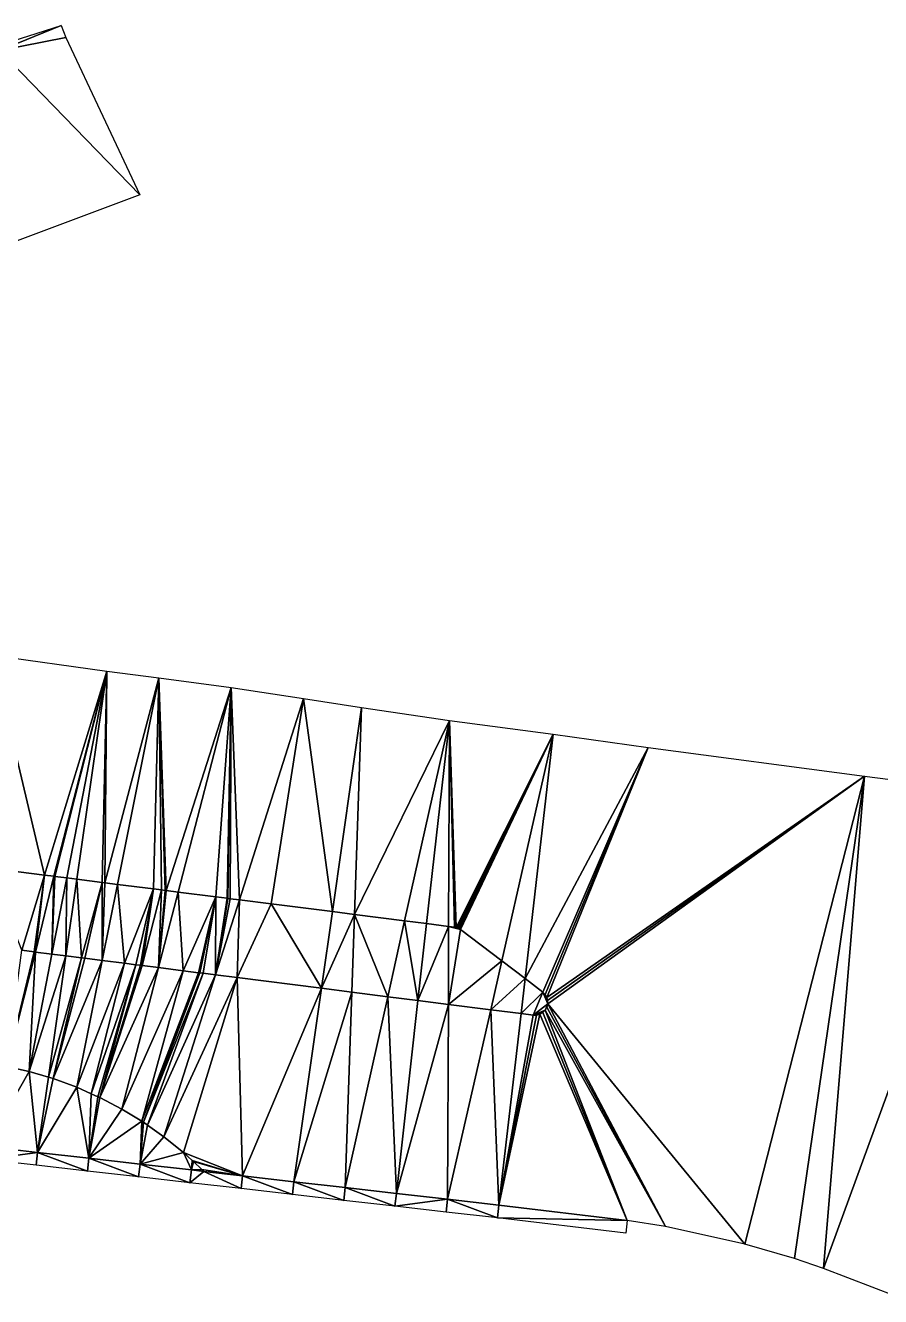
# Model space of a CAD drawing. Header units: millimetres. Extents: x 236046 to 236475, y 140480 to 140633.
# Drawn here: x 236390.42 to 236423.57, y 140512.96 to 140562.24 of the extents above; entities that cross this region are included whole.
import ezdxf

# ---------------------------------------------------------------- set-up
doc = ezdxf.new("R2010")
doc.units = ezdxf.units.MM
doc.layers.add('pas de calque', color=7, linetype='Continuous')

msp = doc.modelspace()

# ---------------------------------------------------------------- linework, layer by layer
at = {"layer": 'pas de calque'}
for points in [[(236389.414, 140561.268, 75.561), (236374.929, 140556.841, 76.576), (236391.811, 140562.238, 75.377), (236389.414, 140561.268, 75.561)], [(236391.98, 140561.767, 75.377), (236389.414, 140561.268, 75.561), (236391.811, 140562.238, 75.377), (236391.98, 140561.767, 75.377)], [(236389.414, 140561.268, 75.561), (236391.98, 140561.767, 75.377), (236394.86, 140555.677, 75.515), (236389.414, 140561.268, 75.561)], [(236394.86, 140555.677, 75.515), (236389.474, 140553.656, 76.06), (236389.414, 140561.268, 75.561), (236394.86, 140555.677, 75.515)], [(236389.129, 140537.83, 78.562), (236391.165, 140529.299, 78.92), (236389.031, 140529.569, 78.806), (236389.129, 140537.83, 78.562)], [(236391.165, 140529.299, 78.92), (236389.129, 140537.83, 78.562), (236393.577, 140537.206, 78.8), (236391.165, 140529.299, 78.92)], [(236391.517, 140529.254, 78.939), (236391.165, 140529.299, 78.92), (236393.577, 140537.206, 78.8), (236391.517, 140529.254, 78.939)], [(236391.559, 140529.249, 78.941), (236391.517, 140529.254, 78.939), (236393.577, 140537.206, 78.8), (236391.559, 140529.249, 78.941)], [(236392.02, 140529.19, 78.969), (236391.559, 140529.249, 78.941), (236393.577, 140537.206, 78.8), (236392.02, 140529.19, 78.969)], [(236392.02, 140529.19, 78.969), (236393.577, 140537.206, 78.8), (236392.415, 140529.14, 78.992), (236392.02, 140529.19, 78.969)], [(236393.4, 140529.015, 79.045), (236392.415, 140529.14, 78.992), (236393.577, 140537.206, 78.8), (236393.4, 140529.015, 79.045)], [(236393.4, 140529.015, 79.045), (236393.577, 140537.206, 78.8), (236393.499, 140529.003, 79.051), (236393.4, 140529.015, 79.045)], [(236393.577, 140537.206, 78.8), (236395.594, 140536.942, 78.907), (236393.499, 140529.003, 79.051), (236393.577, 140537.206, 78.8)], [(236395.594, 140536.942, 78.907), (236393.988, 140528.941, 79.08), (236393.499, 140529.003, 79.051), (236395.594, 140536.942, 78.907)], [(236395.594, 140536.942, 78.907), (236395.379, 140528.764, 79.154), (236393.988, 140528.941, 79.08), (236395.594, 140536.942, 78.907)], [(236395.594, 140536.942, 78.907), (236395.691, 140528.724, 79.173), (236395.379, 140528.764, 79.154), (236395.594, 140536.942, 78.907)], [(236395.691, 140528.724, 79.173), (236395.594, 140536.942, 78.907), (236395.832, 140528.707, 79.18), (236395.691, 140528.724, 79.173)], [(236395.594, 140536.942, 78.907), (236395.872, 140528.702, 79.183), (236395.832, 140528.707, 79.18), (236395.594, 140536.942, 78.907)], [(236395.594, 140536.942, 78.907), (236398.396, 140536.576, 79.057), (236395.872, 140528.702, 79.183), (236395.594, 140536.942, 78.907)], [(236398.396, 140536.576, 79.057), (236396.341, 140528.642, 79.211), (236395.872, 140528.702, 79.183), (236398.396, 140536.576, 79.057)], [(236396.341, 140528.642, 79.211), (236398.396, 140536.576, 79.057), (236397.8, 140528.457, 79.288), (236396.341, 140528.642, 79.211)], [(236397.8, 140528.457, 79.288), (236398.396, 140536.576, 79.057), (236398.236, 140528.402, 79.314), (236397.8, 140528.457, 79.288)], [(236398.271, 140528.397, 79.316), (236398.236, 140528.402, 79.314), (236398.396, 140536.576, 79.057), (236398.271, 140528.397, 79.316)], [(236398.271, 140528.397, 79.316), (236398.396, 140536.576, 79.057), (236398.362, 140528.386, 79.321), (236398.271, 140528.397, 79.316)], [(236398.362, 140528.386, 79.321), (236398.396, 140536.576, 79.057), (236398.713, 140528.341, 79.342), (236398.362, 140528.386, 79.321)], [(236398.396, 140536.576, 79.057), (236401.199, 140536.146, 79.208), (236398.713, 140528.341, 79.342), (236398.396, 140536.576, 79.057)], [(236398.713, 140528.341, 79.342), (236401.199, 140536.146, 79.208), (236399.943, 140528.185, 79.407), (236398.713, 140528.341, 79.342)], [(236401.199, 140536.146, 79.208), (236402.318, 140527.884, 79.55), (236399.943, 140528.185, 79.407), (236401.199, 140536.146, 79.208)], [(236403.447, 140535.801, 79.329), (236402.318, 140527.884, 79.55), (236401.199, 140536.146, 79.208), (236403.447, 140535.801, 79.329)], [(236403.447, 140535.801, 79.329), (236403.174, 140527.775, 79.601), (236402.318, 140527.884, 79.55), (236403.447, 140535.801, 79.329)], [(236403.174, 140527.775, 79.601), (236403.447, 140535.801, 79.329), (236406.853, 140535.296, 79.512), (236403.174, 140527.775, 79.601)], [(236405.12, 140527.529, 79.705), (236403.174, 140527.775, 79.601), (236406.853, 140535.296, 79.512), (236405.12, 140527.529, 79.705)], [(236405.971, 140527.421, 79.756), (236405.12, 140527.529, 79.705), (236406.853, 140535.296, 79.512), (236405.971, 140527.421, 79.756)], [(236406.853, 140535.296, 79.512), (236406.825, 140527.312, 79.808), (236405.971, 140527.421, 79.756), (236406.853, 140535.296, 79.512)], [(236406.853, 140535.296, 79.512), (236407.046, 140527.284, 79.819), (236406.825, 140527.312, 79.808), (236406.853, 140535.296, 79.512)], [(236407.046, 140527.284, 79.819), (236406.853, 140535.296, 79.512), (236407.072, 140527.28, 79.821), (236407.046, 140527.284, 79.819)], [(236406.853, 140535.296, 79.512), (236407.097, 140527.275, 79.822), (236407.072, 140527.28, 79.821), (236406.853, 140535.296, 79.512)], [(236406.853, 140535.296, 79.512), (236407.123, 140527.268, 79.824), (236407.097, 140527.275, 79.822), (236406.853, 140535.296, 79.512)], [(236406.853, 140535.296, 79.512), (236410.881, 140534.77, 79.727), (236407.123, 140527.268, 79.824), (236406.853, 140535.296, 79.512)], [(236407.123, 140527.268, 79.824), (236410.881, 140534.77, 79.727), (236407.147, 140527.26, 79.825), (236407.123, 140527.268, 79.824)], [(236410.881, 140534.77, 79.727), (236407.172, 140527.251, 79.827), (236407.147, 140527.26, 79.825), (236410.881, 140534.77, 79.727)], [(236407.196, 140527.241, 79.828), (236407.172, 140527.251, 79.827), (236410.881, 140534.77, 79.727), (236407.196, 140527.241, 79.828)], [(236410.881, 140534.77, 79.727), (236407.219, 140527.229, 79.83), (236407.196, 140527.241, 79.828), (236410.881, 140534.77, 79.727)], [(236410.881, 140534.77, 79.727), (236407.242, 140527.216, 79.831), (236407.219, 140527.229, 79.83), (236410.881, 140534.77, 79.727)], [(236407.242, 140527.216, 79.831), (236410.881, 140534.77, 79.727), (236407.264, 140527.202, 79.833), (236407.242, 140527.216, 79.831)], [(236410.881, 140534.77, 79.727), (236407.285, 140527.186, 79.835), (236407.264, 140527.202, 79.833), (236410.881, 140534.77, 79.727)], [(236408.884, 140525.972, 79.957), (236407.285, 140527.186, 79.835), (236410.881, 140534.77, 79.727), (236408.884, 140525.972, 79.957)], [(236410.881, 140534.77, 79.727), (236409.787, 140525.286, 80.034), (236408.884, 140525.972, 79.957), (236410.881, 140534.77, 79.727)], [(236409.787, 140525.286, 80.034), (236410.881, 140534.77, 79.727), (236414.565, 140534.247, 79.961), (236409.787, 140525.286, 80.034)], [(236410.47, 140524.766, 80.094), (236409.787, 140525.286, 80.034), (236414.565, 140534.247, 79.961), (236410.47, 140524.766, 80.094)], [(236410.47, 140524.766, 80.094), (236414.565, 140534.247, 79.961), (236410.563, 140524.675, 80.103), (236410.47, 140524.766, 80.094)], [(236414.565, 140534.247, 79.961), (236410.629, 140524.562, 80.111), (236410.563, 140524.675, 80.103), (236414.565, 140534.247, 79.961)], [(236414.565, 140534.247, 79.961), (236422.948, 140533.135, 80.456), (236410.629, 140524.562, 80.111), (236414.565, 140534.247, 79.961)], [(236410.663, 140524.436, 80.118), (236410.629, 140524.562, 80.111), (236422.948, 140533.135, 80.456), (236410.663, 140524.436, 80.118)], [(236410.664, 140524.305, 80.123), (236410.663, 140524.436, 80.118), (236422.948, 140533.135, 80.456), (236410.664, 140524.305, 80.123)], [(236422.948, 140533.135, 80.456), (236418.304, 140514.988, 80.894), (236410.664, 140524.305, 80.123), (236422.948, 140533.135, 80.456)], [(236420.227, 140514.433, 81.002), (236418.304, 140514.988, 80.894), (236422.948, 140533.135, 80.456), (236420.227, 140514.433, 81.002)], [(236421.352, 140514.049, 81.072), (236420.227, 140514.433, 81.002), (236422.948, 140533.135, 80.456), (236421.352, 140514.049, 81.072)], [(236421.352, 140514.049, 81.072), (236422.948, 140533.135, 80.456), (236428.093, 140532.471, 80.739), (236421.352, 140514.049, 81.072)], [(236421.352, 140514.049, 81.072), (236428.093, 140532.471, 80.739), (236424.189, 140512.962, 81.249), (236421.352, 140514.049, 81.072)], [(236391.165, 140529.299, 78.92), (236390.276, 140526.387, 78.964), (236389.031, 140529.569, 78.806), (236391.165, 140529.299, 78.92)], [(236391.165, 140529.299, 78.92), (236390.758, 140526.326, 78.99), (236390.276, 140526.387, 78.964), (236391.165, 140529.299, 78.92)], [(236390.816, 140526.319, 78.993), (236390.758, 140526.326, 78.99), (236391.165, 140529.299, 78.92), (236390.816, 140526.319, 78.993)], [(236390.816, 140526.319, 78.993), (236391.165, 140529.299, 78.92), (236391.517, 140529.254, 78.939), (236390.816, 140526.319, 78.993)], [(236391.446, 140526.239, 79.031), (236390.816, 140526.319, 78.993), (236391.517, 140529.254, 78.939), (236391.446, 140526.239, 79.031)], [(236391.446, 140526.239, 79.031), (236391.517, 140529.254, 78.939), (236391.559, 140529.249, 78.941), (236391.446, 140526.239, 79.031)], [(236392.02, 140529.19, 78.969), (236391.446, 140526.239, 79.031), (236391.559, 140529.249, 78.941), (236392.02, 140529.19, 78.969)], [(236391.446, 140526.239, 79.031), (236392.02, 140529.19, 78.969), (236391.987, 140526.17, 79.063), (236391.446, 140526.239, 79.031)], [(236392.415, 140529.14, 78.992), (236391.987, 140526.17, 79.063), (236392.02, 140529.19, 78.969), (236392.415, 140529.14, 78.992)], [(236392.591, 140526.094, 79.096), (236391.987, 140526.17, 79.063), (236392.415, 140529.14, 78.992), (236392.591, 140526.094, 79.096)], [(236393.4, 140529.015, 79.045), (236392.591, 140526.094, 79.096), (236392.415, 140529.14, 78.992), (236393.4, 140529.015, 79.045)], [(236392.591, 140526.094, 79.096), (236393.4, 140529.015, 79.045), (236392.727, 140526.076, 79.104), (236392.591, 140526.094, 79.096)], [(236393.396, 140525.992, 79.144), (236392.727, 140526.076, 79.104), (236393.4, 140529.015, 79.045), (236393.396, 140525.992, 79.144)], [(236393.499, 140529.003, 79.051), (236393.396, 140525.992, 79.144), (236393.4, 140529.015, 79.045), (236393.499, 140529.003, 79.051)], [(236393.988, 140528.941, 79.08), (236393.396, 140525.992, 79.144), (236393.499, 140529.003, 79.051), (236393.988, 140528.941, 79.08)], [(236394.266, 140525.881, 79.19), (236393.396, 140525.992, 79.144), (236393.988, 140528.941, 79.08), (236394.266, 140525.881, 79.19)], [(236394.266, 140525.881, 79.19), (236393.988, 140528.941, 79.08), (236395.379, 140528.764, 79.154), (236394.266, 140525.881, 79.19)], [(236394.693, 140525.827, 79.216), (236394.266, 140525.881, 79.19), (236395.379, 140528.764, 79.154), (236394.693, 140525.827, 79.216)], [(236394.693, 140525.827, 79.216), (236395.379, 140528.764, 79.154), (236394.885, 140525.803, 79.226), (236394.693, 140525.827, 79.216)], [(236394.94, 140525.796, 79.229), (236394.885, 140525.803, 79.226), (236395.379, 140528.764, 79.154), (236394.94, 140525.796, 79.229)], [(236395.379, 140528.764, 79.154), (236395.691, 140528.724, 79.173), (236394.94, 140525.796, 79.229), (236395.379, 140528.764, 79.154)], [(236395.583, 140525.714, 79.268), (236394.94, 140525.796, 79.229), (236395.691, 140528.724, 79.173), (236395.583, 140525.714, 79.268)], [(236395.832, 140528.707, 79.18), (236395.583, 140525.714, 79.268), (236395.691, 140528.724, 79.173), (236395.832, 140528.707, 79.18)], [(236395.583, 140525.714, 79.268), (236395.832, 140528.707, 79.18), (236395.872, 140528.702, 79.183), (236395.583, 140525.714, 79.268)], [(236395.583, 140525.714, 79.268), (236395.872, 140528.702, 79.183), (236396.341, 140528.642, 79.211), (236395.583, 140525.714, 79.268)], [(236395.583, 140525.714, 79.268), (236396.341, 140528.642, 79.211), (236396.534, 140525.594, 79.318), (236395.583, 140525.714, 79.268)], [(236397.8, 140528.457, 79.288), (236396.534, 140525.594, 79.318), (236396.341, 140528.642, 79.211), (236397.8, 140528.457, 79.288)], [(236397.132, 140525.518, 79.354), (236396.534, 140525.594, 79.318), (236397.8, 140528.457, 79.288), (236397.132, 140525.518, 79.354)], [(236397.132, 140525.518, 79.354), (236397.8, 140528.457, 79.288), (236397.181, 140525.511, 79.356), (236397.132, 140525.518, 79.354)], [(236397.8, 140528.457, 79.288), (236397.306, 140525.496, 79.363), (236397.181, 140525.511, 79.356), (236397.8, 140528.457, 79.288)], [(236397.306, 140525.496, 79.363), (236397.8, 140528.457, 79.288), (236397.788, 140525.435, 79.392), (236397.306, 140525.496, 79.363)], [(236397.8, 140528.457, 79.288), (236398.236, 140528.402, 79.314), (236397.788, 140525.435, 79.392), (236397.8, 140528.457, 79.288)], [(236397.788, 140525.435, 79.392), (236398.236, 140528.402, 79.314), (236398.271, 140528.397, 79.316), (236397.788, 140525.435, 79.392)], [(236397.788, 140525.435, 79.392), (236398.271, 140528.397, 79.316), (236398.362, 140528.386, 79.321), (236397.788, 140525.435, 79.392)], [(236398.362, 140528.386, 79.321), (236398.713, 140528.341, 79.342), (236397.788, 140525.435, 79.392), (236398.362, 140528.386, 79.321)], [(236397.788, 140525.435, 79.392), (236398.713, 140528.341, 79.342), (236398.628, 140525.328, 79.437), (236397.788, 140525.435, 79.392)], [(236399.943, 140528.185, 79.407), (236398.628, 140525.328, 79.437), (236398.713, 140528.341, 79.342), (236399.943, 140528.185, 79.407)], [(236401.895, 140524.914, 79.632), (236398.628, 140525.328, 79.437), (236399.943, 140528.185, 79.407), (236401.895, 140524.914, 79.632)], [(236399.943, 140528.185, 79.407), (236402.318, 140527.884, 79.55), (236401.895, 140524.914, 79.632), (236399.943, 140528.185, 79.407)], [(236402.318, 140527.884, 79.55), (236403.174, 140527.775, 79.601), (236401.895, 140524.914, 79.632), (236402.318, 140527.884, 79.55)], [(236403.071, 140524.764, 79.704), (236401.895, 140524.914, 79.632), (236403.174, 140527.775, 79.601), (236403.071, 140524.764, 79.704)], [(236403.071, 140524.764, 79.704), (236403.174, 140527.775, 79.601), (236404.464, 140524.588, 79.777), (236403.071, 140524.764, 79.704)], [(236404.464, 140524.588, 79.777), (236403.174, 140527.775, 79.601), (236405.12, 140527.529, 79.705), (236404.464, 140524.588, 79.777)], [(236405.637, 140524.439, 79.848), (236404.464, 140524.588, 79.777), (236405.12, 140527.529, 79.705), (236405.637, 140524.439, 79.848)], [(236405.12, 140527.529, 79.705), (236405.971, 140527.421, 79.756), (236405.637, 140524.439, 79.848), (236405.12, 140527.529, 79.705)], [(236405.637, 140524.439, 79.848), (236405.971, 140527.421, 79.756), (236406.825, 140527.312, 79.808), (236405.637, 140524.439, 79.848)], [(236406.814, 140524.29, 79.919), (236405.637, 140524.439, 79.848), (236406.825, 140527.312, 79.808), (236406.814, 140524.29, 79.919)], [(236406.825, 140527.312, 79.808), (236407.285, 140527.186, 79.835), (236406.814, 140524.29, 79.919), (236406.825, 140527.312, 79.808)], [(236406.814, 140524.29, 79.919), (236407.285, 140527.186, 79.835), (236408.884, 140525.972, 79.957), (236406.814, 140524.29, 79.919)], [(236406.825, 140527.312, 79.808), (236407.046, 140527.284, 79.819), (236407.285, 140527.186, 79.835), (236406.825, 140527.312, 79.808)], [(236407.242, 140527.216, 79.831), (236407.285, 140527.186, 79.835), (236407.046, 140527.284, 79.819), (236407.242, 140527.216, 79.831)], [(236407.046, 140527.284, 79.819), (236407.097, 140527.275, 79.822), (236407.242, 140527.216, 79.831), (236407.046, 140527.284, 79.819)], [(236407.072, 140527.28, 79.821), (236407.097, 140527.275, 79.822), (236407.046, 140527.284, 79.819), (236407.072, 140527.28, 79.821)], [(236407.242, 140527.216, 79.831), (236407.097, 140527.275, 79.822), (236407.147, 140527.26, 79.825), (236407.242, 140527.216, 79.831)], [(236407.147, 140527.26, 79.825), (236407.097, 140527.275, 79.822), (236407.123, 140527.268, 79.824), (236407.147, 140527.26, 79.825)], [(236407.147, 140527.26, 79.825), (236407.196, 140527.241, 79.828), (236407.242, 140527.216, 79.831), (236407.147, 140527.26, 79.825)], [(236407.172, 140527.251, 79.827), (236407.196, 140527.241, 79.828), (236407.147, 140527.26, 79.825), (236407.172, 140527.251, 79.827)], [(236407.242, 140527.216, 79.831), (236407.196, 140527.241, 79.828), (236407.219, 140527.229, 79.83), (236407.242, 140527.216, 79.831)], [(236407.264, 140527.202, 79.833), (236407.285, 140527.186, 79.835), (236407.242, 140527.216, 79.831), (236407.264, 140527.202, 79.833)], [(236390.276, 140526.387, 78.964), (236390.758, 140526.326, 78.99), (236389.691, 140521.886, 79.071), (236390.276, 140526.387, 78.964)], [(236390.816, 140526.319, 78.993), (236389.691, 140521.886, 79.071), (236390.758, 140526.326, 78.99), (236390.816, 140526.319, 78.993)], [(236390.816, 140526.319, 78.993), (236390.562, 140521.688, 79.127), (236389.691, 140521.886, 79.071), (236390.816, 140526.319, 78.993)], [(236391.446, 140526.239, 79.031), (236390.562, 140521.688, 79.127), (236390.816, 140526.319, 78.993), (236391.446, 140526.239, 79.031)], [(236391.446, 140526.239, 79.031), (236391.987, 140526.17, 79.063), (236390.562, 140521.688, 79.127), (236391.446, 140526.239, 79.031)], [(236391.987, 140526.17, 79.063), (236391.31, 140521.466, 79.176), (236390.562, 140521.688, 79.127), (236391.987, 140526.17, 79.063)], [(236391.987, 140526.17, 79.063), (236392.591, 140526.094, 79.096), (236391.31, 140521.466, 79.176), (236391.987, 140526.17, 79.063)], [(236392.591, 140526.094, 79.096), (236391.496, 140521.411, 79.188), (236391.31, 140521.466, 79.176), (236392.591, 140526.094, 79.096)], [(236392.727, 140526.076, 79.104), (236391.496, 140521.411, 79.188), (236392.591, 140526.094, 79.096), (236392.727, 140526.076, 79.104)], [(236392.727, 140526.076, 79.104), (236393.396, 140525.992, 79.144), (236391.496, 140521.411, 79.188), (236392.727, 140526.076, 79.104)], [(236393.396, 140525.992, 79.144), (236392.409, 140521.074, 79.25), (236391.496, 140521.411, 79.188), (236393.396, 140525.992, 79.144)], [(236394.266, 140525.881, 79.19), (236392.409, 140521.074, 79.25), (236393.396, 140525.992, 79.144), (236394.266, 140525.881, 79.19)], [(236392.97, 140520.824, 79.29), (236392.409, 140521.074, 79.25), (236394.266, 140525.881, 79.19), (236392.97, 140520.824, 79.29)], [(236394.266, 140525.881, 79.19), (236394.693, 140525.827, 79.216), (236392.97, 140520.824, 79.29), (236394.266, 140525.881, 79.19)], [(236393.225, 140520.711, 79.306), (236392.97, 140520.824, 79.29), (236394.693, 140525.827, 79.216), (236393.225, 140520.711, 79.306)], [(236393.299, 140520.678, 79.311), (236393.225, 140520.711, 79.306), (236394.693, 140525.827, 79.216), (236393.299, 140520.678, 79.311)], [(236394.693, 140525.827, 79.216), (236394.885, 140525.803, 79.226), (236393.299, 140520.678, 79.311), (236394.693, 140525.827, 79.216)], [(236393.299, 140520.678, 79.311), (236394.885, 140525.803, 79.226), (236394.94, 140525.796, 79.229), (236393.299, 140520.678, 79.311)], [(236395.583, 140525.714, 79.268), (236393.299, 140520.678, 79.311), (236394.94, 140525.796, 79.229), (236395.583, 140525.714, 79.268)], [(236393.299, 140520.678, 79.311), (236395.583, 140525.714, 79.268), (236394.162, 140520.225, 79.375), (236393.299, 140520.678, 79.311)], [(236395.583, 140525.714, 79.268), (236396.534, 140525.594, 79.318), (236394.162, 140520.225, 79.375), (236395.583, 140525.714, 79.268)], [(236396.534, 140525.594, 79.318), (236394.928, 140519.757, 79.433), (236394.162, 140520.225, 79.375), (236396.534, 140525.594, 79.318)], [(236397.132, 140525.518, 79.354), (236394.928, 140519.757, 79.433), (236396.534, 140525.594, 79.318), (236397.132, 140525.518, 79.354)], [(236406.814, 140524.29, 79.919), (236408.884, 140525.972, 79.957), (236408.455, 140524.082, 80.007), (236406.814, 140524.29, 79.919)], [(236409.787, 140525.286, 80.034), (236408.455, 140524.082, 80.007), (236408.884, 140525.972, 79.957), (236409.787, 140525.286, 80.034)], [(236394.928, 140519.757, 79.433), (236397.132, 140525.518, 79.354), (236394.993, 140519.718, 79.437), (236394.928, 140519.757, 79.433)], [(236394.993, 140519.718, 79.437), (236397.132, 140525.518, 79.354), (236397.181, 140525.511, 79.356), (236394.993, 140519.718, 79.437)], [(236397.181, 140525.511, 79.356), (236397.306, 140525.496, 79.363), (236394.993, 140519.718, 79.437), (236397.181, 140525.511, 79.356)], [(236397.306, 140525.496, 79.363), (236395.153, 140519.605, 79.449), (236394.993, 140519.718, 79.437), (236397.306, 140525.496, 79.363)], [(236395.153, 140519.605, 79.449), (236397.306, 140525.496, 79.363), (236397.788, 140525.435, 79.392), (236395.153, 140519.605, 79.449)], [(236397.788, 140525.435, 79.392), (236395.789, 140519.158, 79.5), (236395.153, 140519.605, 79.449), (236397.788, 140525.435, 79.392)], [(236398.628, 140525.328, 79.437), (236395.789, 140519.158, 79.5), (236397.788, 140525.435, 79.392), (236398.628, 140525.328, 79.437)], [(236395.789, 140519.158, 79.5), (236398.628, 140525.328, 79.437), (236396.547, 140518.547, 79.563), (236395.789, 140519.158, 79.5)], [(236398.838, 140517.643, 79.722), (236396.547, 140518.547, 79.563), (236398.628, 140525.328, 79.437), (236398.838, 140517.643, 79.722)], [(236398.628, 140525.328, 79.437), (236401.895, 140524.914, 79.632), (236398.838, 140517.643, 79.722), (236398.628, 140525.328, 79.437)], [(236408.455, 140524.082, 80.007), (236409.787, 140525.286, 80.034), (236409.631, 140523.932, 80.078), (236408.455, 140524.082, 80.007)], [(236410.47, 140524.766, 80.094), (236409.631, 140523.932, 80.078), (236409.787, 140525.286, 80.034), (236410.47, 140524.766, 80.094)], [(236398.838, 140517.643, 79.722), (236401.895, 140524.914, 79.632), (236400.825, 140517.415, 79.841), (236398.838, 140517.643, 79.722)], [(236403.071, 140524.764, 79.704), (236400.825, 140517.415, 79.841), (236401.895, 140524.914, 79.632), (236403.071, 140524.764, 79.704)], [(236403.071, 140524.764, 79.704), (236402.812, 140517.188, 79.961), (236400.825, 140517.415, 79.841), (236403.071, 140524.764, 79.704)], [(236404.464, 140524.588, 79.777), (236402.812, 140517.188, 79.961), (236403.071, 140524.764, 79.704), (236404.464, 140524.588, 79.777)], [(236402.812, 140517.188, 79.961), (236404.464, 140524.588, 79.777), (236404.8, 140516.961, 80.08), (236402.812, 140517.188, 79.961)], [(236405.637, 140524.439, 79.848), (236404.8, 140516.961, 80.08), (236404.464, 140524.588, 79.777), (236405.637, 140524.439, 79.848)], [(236410.47, 140524.766, 80.094), (236410.105, 140523.872, 80.108), (236409.631, 140523.932, 80.078), (236410.47, 140524.766, 80.094)], [(236410.47, 140524.766, 80.094), (236410.664, 140524.305, 80.123), (236410.105, 140523.872, 80.108), (236410.47, 140524.766, 80.094)], [(236410.563, 140524.675, 80.103), (236410.664, 140524.305, 80.123), (236410.47, 140524.766, 80.094), (236410.563, 140524.675, 80.103)], [(236410.563, 140524.675, 80.103), (236410.663, 140524.436, 80.118), (236410.664, 140524.305, 80.123), (236410.563, 140524.675, 80.103)], [(236410.563, 140524.675, 80.103), (236410.629, 140524.562, 80.111), (236410.663, 140524.436, 80.118), (236410.563, 140524.675, 80.103)], [(236404.8, 140516.961, 80.08), (236405.637, 140524.439, 79.848), (236406.814, 140524.29, 79.919), (236404.8, 140516.961, 80.08)], [(236406.814, 140524.29, 79.919), (236406.787, 140516.734, 80.199), (236404.8, 140516.961, 80.08), (236406.814, 140524.29, 79.919)], [(236408.455, 140524.082, 80.007), (236406.787, 140516.734, 80.199), (236406.814, 140524.29, 79.919), (236408.455, 140524.082, 80.007)], [(236408.455, 140524.082, 80.007), (236408.774, 140516.507, 80.318), (236406.787, 140516.734, 80.199), (236408.455, 140524.082, 80.007)], [(236409.631, 140523.932, 80.078), (236408.774, 140516.507, 80.318), (236408.455, 140524.082, 80.007), (236409.631, 140523.932, 80.078)], [(236410.566, 140524.066, 80.127), (236410.105, 140523.872, 80.108), (236410.664, 140524.305, 80.123), (236410.566, 140524.066, 80.127)], [(236410.566, 140524.066, 80.127), (236410.664, 140524.305, 80.123), (236410.631, 140524.179, 80.126), (236410.566, 140524.066, 80.127)], [(236415.235, 140515.676, 80.703), (236410.566, 140524.066, 80.127), (236410.631, 140524.179, 80.126), (236415.235, 140515.676, 80.703)], [(236410.664, 140524.305, 80.123), (236415.235, 140515.676, 80.703), (236410.631, 140524.179, 80.126), (236410.664, 140524.305, 80.123)], [(236410.664, 140524.305, 80.123), (236418.304, 140514.988, 80.894), (236415.235, 140515.676, 80.703), (236410.664, 140524.305, 80.123)], [(236410.105, 140523.872, 80.108), (236408.774, 140516.507, 80.318), (236409.631, 140523.932, 80.078), (236410.105, 140523.872, 80.108)], [(236408.774, 140516.507, 80.318), (236410.361, 140523.907, 80.121), (236413.751, 140515.913, 80.596), (236408.774, 140516.507, 80.318)], [(236410.361, 140523.907, 80.121), (236408.774, 140516.507, 80.318), (236410.235, 140523.873, 80.115), (236410.361, 140523.907, 80.121)], [(236408.774, 140516.507, 80.318), (236410.105, 140523.872, 80.108), (236410.235, 140523.873, 80.115), (236408.774, 140516.507, 80.318)], [(236410.105, 140523.872, 80.108), (236410.566, 140524.066, 80.127), (236410.235, 140523.873, 80.115), (236410.105, 140523.872, 80.108)], [(236410.361, 140523.907, 80.121), (236410.235, 140523.873, 80.115), (236410.566, 140524.066, 80.127), (236410.361, 140523.907, 80.121)], [(236410.566, 140524.066, 80.127), (236410.474, 140523.973, 80.125), (236410.361, 140523.907, 80.121), (236410.566, 140524.066, 80.127)], [(236413.751, 140515.913, 80.596), (236410.361, 140523.907, 80.121), (236410.474, 140523.973, 80.125), (236413.751, 140515.913, 80.596)], [(236413.751, 140515.913, 80.596), (236410.474, 140523.973, 80.125), (236410.566, 140524.066, 80.127), (236413.751, 140515.913, 80.596)], [(236413.751, 140515.913, 80.596), (236410.566, 140524.066, 80.127), (236415.235, 140515.676, 80.703), (236413.751, 140515.913, 80.596)], [(236389.691, 140521.886, 79.071), (236390.562, 140521.688, 79.127), (236388.903, 140518.778, 79.126), (236389.691, 140521.886, 79.071)], [(236388.903, 140518.778, 79.126), (236390.562, 140521.688, 79.127), (236390.89, 140518.551, 79.245), (236388.903, 140518.778, 79.126)], [(236390.89, 140518.551, 79.245), (236390.562, 140521.688, 79.127), (236391.31, 140521.466, 79.176), (236390.89, 140518.551, 79.245)], [(236391.496, 140521.411, 79.188), (236390.89, 140518.551, 79.245), (236391.31, 140521.466, 79.176), (236391.496, 140521.411, 79.188)], [(236390.89, 140518.551, 79.245), (236391.496, 140521.411, 79.188), (236392.409, 140521.074, 79.25), (236390.89, 140518.551, 79.245)], [(236392.877, 140518.324, 79.365), (236390.89, 140518.551, 79.245), (236392.409, 140521.074, 79.25), (236392.877, 140518.324, 79.365)], [(236392.877, 140518.324, 79.365), (236392.409, 140521.074, 79.25), (236392.97, 140520.824, 79.29), (236392.877, 140518.324, 79.365)], [(236392.97, 140520.824, 79.29), (236393.225, 140520.711, 79.306), (236392.877, 140518.324, 79.365), (236392.97, 140520.824, 79.29)], [(236392.877, 140518.324, 79.365), (236393.225, 140520.711, 79.306), (236393.299, 140520.678, 79.311), (236392.877, 140518.324, 79.365)], [(236393.299, 140520.678, 79.311), (236394.162, 140520.225, 79.375), (236392.877, 140518.324, 79.365), (236393.299, 140520.678, 79.311)], [(236394.162, 140520.225, 79.375), (236394.928, 140519.757, 79.433), (236392.877, 140518.324, 79.365), (236394.162, 140520.225, 79.375)], [(236394.864, 140518.097, 79.484), (236392.877, 140518.324, 79.365), (236394.928, 140519.757, 79.433), (236394.864, 140518.097, 79.484)], [(236394.928, 140519.757, 79.433), (236394.993, 140519.718, 79.437), (236394.864, 140518.097, 79.484), (236394.928, 140519.757, 79.433)], [(236394.993, 140519.718, 79.437), (236395.153, 140519.605, 79.449), (236394.864, 140518.097, 79.484), (236394.993, 140519.718, 79.437)], [(236395.789, 140519.158, 79.5), (236394.864, 140518.097, 79.484), (236395.153, 140519.605, 79.449), (236395.789, 140519.158, 79.5)], [(236396.547, 140518.547, 79.563), (236394.864, 140518.097, 79.484), (236395.789, 140519.158, 79.5), (236396.547, 140518.547, 79.563)], [(236390.89, 140518.551, 79.245), (236388.846, 140518.281, 79.126), (236388.903, 140518.778, 79.126), (236390.89, 140518.551, 79.245)], [(236390.833, 140518.054, 79.245), (236388.846, 140518.281, 79.126), (236390.89, 140518.551, 79.245), (236390.833, 140518.054, 79.245)], [(236390.89, 140518.551, 79.245), (236392.82, 140517.827, 79.365), (236390.833, 140518.054, 79.245), (236390.89, 140518.551, 79.245)], [(236392.82, 140517.827, 79.365), (236390.89, 140518.551, 79.245), (236392.877, 140518.324, 79.365), (236392.82, 140517.827, 79.365)], [(236394.807, 140517.6, 79.484), (236392.82, 140517.827, 79.365), (236392.877, 140518.324, 79.365), (236394.807, 140517.6, 79.484)], [(236394.807, 140517.6, 79.484), (236392.877, 140518.324, 79.365), (236394.864, 140518.097, 79.484), (236394.807, 140517.6, 79.484)], [(236396.851, 140517.87, 79.603), (236394.864, 140518.097, 79.484), (236396.547, 140518.547, 79.563), (236396.851, 140517.87, 79.603)], [(236396.547, 140518.547, 79.563), (236398.838, 140517.643, 79.722), (236396.882, 140518.24, 79.592), (236396.547, 140518.547, 79.563)], [(236396.547, 140518.547, 79.563), (236396.882, 140518.24, 79.592), (236396.851, 140517.87, 79.603), (236396.547, 140518.547, 79.563)], [(236396.882, 140518.24, 79.592), (236396.929, 140518.196, 79.596), (236396.851, 140517.87, 79.603), (236396.882, 140518.24, 79.592)], [(236396.929, 140518.196, 79.596), (236397.264, 140517.888, 79.626), (236396.851, 140517.87, 79.603), (236396.929, 140518.196, 79.596)], [(236398.838, 140517.643, 79.722), (236396.929, 140518.196, 79.596), (236396.882, 140518.24, 79.592), (236398.838, 140517.643, 79.722)], [(236398.838, 140517.643, 79.722), (236397.264, 140517.888, 79.626), (236396.929, 140518.196, 79.596), (236398.838, 140517.643, 79.722)], [(236394.807, 140517.6, 79.484), (236394.864, 140518.097, 79.484), (236396.795, 140517.373, 79.603), (236394.807, 140517.6, 79.484)], [(236394.864, 140518.097, 79.484), (236396.851, 140517.87, 79.603), (236396.795, 140517.373, 79.603), (236394.864, 140518.097, 79.484)], [(236396.795, 140517.373, 79.603), (236396.851, 140517.87, 79.603), (236397.339, 140517.814, 79.632), (236396.795, 140517.373, 79.603)], [(236398.782, 140517.146, 79.722), (236396.795, 140517.373, 79.603), (236397.339, 140517.814, 79.632), (236398.782, 140517.146, 79.722)], [(236396.851, 140517.87, 79.603), (236397.264, 140517.888, 79.626), (236397.339, 140517.814, 79.632), (236396.851, 140517.87, 79.603)], [(236398.838, 140517.643, 79.722), (236397.339, 140517.814, 79.632), (236397.264, 140517.888, 79.626), (236398.838, 140517.643, 79.722)], [(236398.838, 140517.643, 79.722), (236398.782, 140517.146, 79.722), (236397.339, 140517.814, 79.632), (236398.838, 140517.643, 79.722)], [(236398.782, 140517.146, 79.722), (236398.838, 140517.643, 79.722), (236400.769, 140516.919, 79.841), (236398.782, 140517.146, 79.722)], [(236398.838, 140517.643, 79.722), (236400.825, 140517.415, 79.841), (236400.769, 140516.919, 79.841), (236398.838, 140517.643, 79.722)], [(236400.769, 140516.919, 79.841), (236400.825, 140517.415, 79.841), (236402.756, 140516.692, 79.961), (236400.769, 140516.919, 79.841)], [(236400.825, 140517.415, 79.841), (236402.812, 140517.188, 79.961), (236402.756, 140516.692, 79.961), (236400.825, 140517.415, 79.841)], [(236404.743, 140516.465, 80.08), (236402.756, 140516.692, 79.961), (236402.812, 140517.188, 79.961), (236404.743, 140516.465, 80.08)], [(236404.8, 140516.961, 80.08), (236404.743, 140516.465, 80.08), (236402.812, 140517.188, 79.961), (236404.8, 140516.961, 80.08)], [(236406.787, 140516.734, 80.199), (236404.743, 140516.465, 80.08), (236404.8, 140516.961, 80.08), (236406.787, 140516.734, 80.199)], [(236404.743, 140516.465, 80.08), (236406.787, 140516.734, 80.199), (236406.73, 140516.238, 80.199), (236404.743, 140516.465, 80.08)], [(236408.716, 140516.011, 80.318), (236406.73, 140516.238, 80.199), (236406.787, 140516.734, 80.199), (236408.716, 140516.011, 80.318)], [(236408.774, 140516.507, 80.318), (236408.716, 140516.011, 80.318), (236406.787, 140516.734, 80.199), (236408.774, 140516.507, 80.318)], [(236408.774, 140516.507, 80.318), (236413.751, 140515.913, 80.596), (236408.716, 140516.011, 80.318), (236408.774, 140516.507, 80.318)], [(236408.716, 140516.011, 80.318), (236413.751, 140515.913, 80.596), (236413.692, 140515.416, 80.596), (236408.716, 140516.011, 80.318)]]:
    msp.add_3dface(points, dxfattribs=at)

doc.saveas('drawing.dxf')
